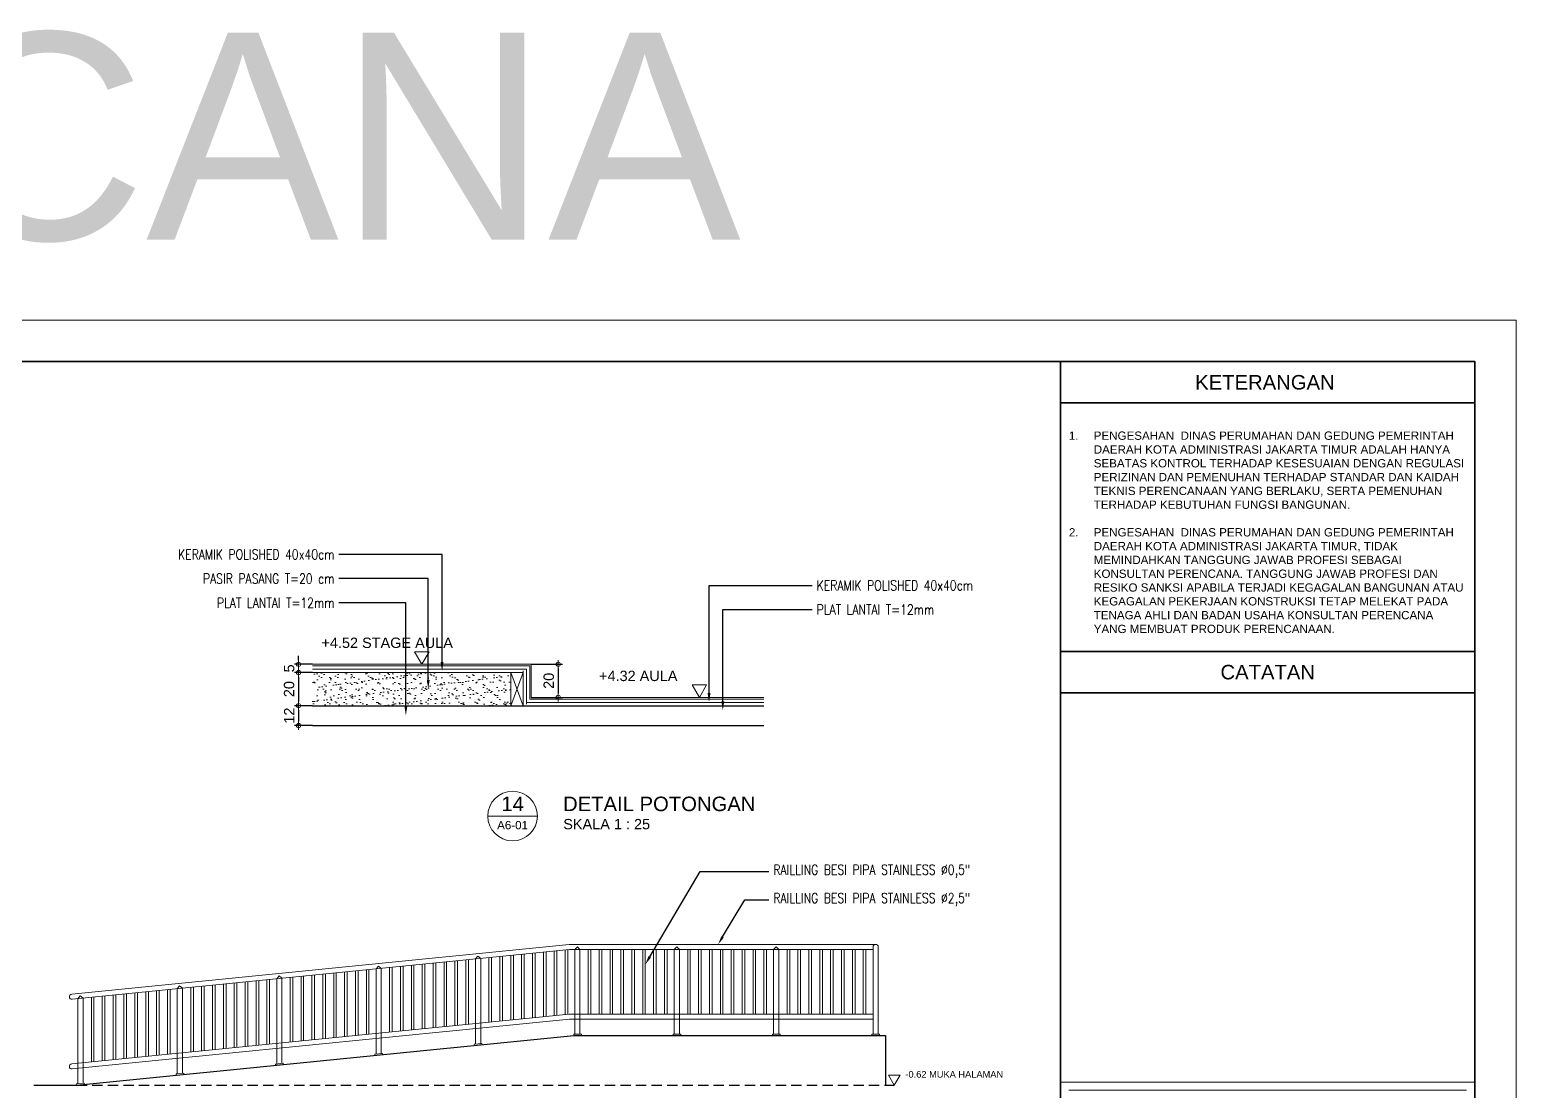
# Model space of a CAD drawing. Header units: millimetres. Extents: x -11 to 1625, y -267 to 180.
# Drawn here: x 1043.33 to 1079.21, y 154.4 to 180.01 of the extents above; entities that cross this region are included whole.
import ezdxf
from ezdxf import colors
from ezdxf.entities.mleader import LeaderData, LeaderLine
from ezdxf.enums import TextEntityAlignment as Align
from ezdxf.math import Vec2, Vec3

# ---------------------------------------------------------------- set-up
doc = ezdxf.new("R2010")
doc.units = ezdxf.units.MM
doc.linetypes.add('DASHED2', pattern=[0.375, 0.25, -0.125])
for name, color, linetype, lineweight in [('ars', 11, 'Continuous', 5), ('ARSIR BETON', 47, 'Continuous', 5), ('ARSIR WARNA', 43, 'Continuous', 0), ('blk', 1, 'Continuous', 30), ('GRS KOP', 1, 'Continuous', 35), ('kop', 7, 'Continuous', 20), ('lan', 7, 'Continuous', 15), ('not', 7, 'Continuous', 20), ('TEXT KETERANGAN', 7, 'Continuous', 9), ('u', 6, 'Continuous', 20)]:
    doc.layers.add(name, color=color, linetype=linetype, lineweight=lineweight)
doc.styles.add('ATTR', font='romans.shx', dxfattribs={"width": 0.8, "height": 1.735066})
doc.styles.add('BARU', font='complex.shx')
doc.styles.add('S', font='SIMPLEX', dxfattribs={"width": 1.1})
doc.styles.add('simplek', font='simplex.shx')
doc.styles.get("Standard").update_dxf_attribs({"font": 'ARIALUNI.TTF'})
doc.linetypes.add('BATTING', pattern='A,0.0001,-0.1,[134,ltypeshp.shx,S=0.1,R=0,X=-0.1,Y=0],-0.2,[134,ltypeshp.shx,S=0.1,R=180,X=0.1,Y=0],-0.1', length=0.4001)
doc.dimstyles.new('SK-25', dxfattribs={"dimtxt": 0.25, "dimasz": 0.1, "dimexe": 0.1, "dimexo": 0, "dimgap": 0.1, "dimtad": 1, "dimdec": 0, "dimlfac": 25, "dimzin": 12, "dimdsep": 46, "dimtxsty": 'Standard', "dimblk": 'BULAT', "dimcen": 0.1, "dimclrd": 256, "dimadec": 0, "dimazin": 3, "dimtfac": 1, "dimtdec": 0, "dimtofl": 0, "dimtmove": 0, "dimatfit": 3, "dimldrblk": 'BULAT', "dimfxl": 0, "dimtolj": 1, "dimtzin": 0, "dimarcsym": 0})

# ---------------------------------------------------------------- blocks, each defined once
blk = doc.blocks.new('kop')
at = {"layer": 'GRS KOP'}
for p, q in [((73, 1), (73, 54)), ((83, 1), (83, 54)), ((73, 53), (83, 53)), ((73, 47), (83, 47)), ((73, 46), (83, 46))]:
    blk.add_line(p, q, dxfattribs=at)
blk.add_lwpolyline([(1, 54), (83, 54), (83, 1), (1, 1)], close=True, dxfattribs=at)
at = {"layer": 'kop', "color": 7}
for q in [(0, 55), (84, 0), (84, 0)]:
    blk.add_line((84, 55), q, dxfattribs=at)
at = {"layer": 'kop'}
for p, q in [((83, 36.6), (73, 36.6)), ((82.8, 36.4), (73.2, 36.4))]:
    blk.add_line(p, q, dxfattribs=at)
for s, p in [('KETERANGAN ', (78, 53.5)), ('CATATAN', (78, 46.5))]:
    blk.add_text(s, height=0.35, dxfattribs=at).set_placement(p, align=Align.MIDDLE)
at = {"layer": 'kop', "insert": (73.2, 49.875), "char_height": 0.2, "width": 9.6, "attachment_point": 4}
blk.add_mtext('\\pi-0.6,l0.6,t0.6;1.^IPENGESAHAN  DINAS PERUMAHAN DAN GEDUNG PEMERINTAH DAERAH KOTA ADMINISTRASI JAKARTA TIMUR ADALAH HANYA SEBATAS KONTROL TERHADAP KESESUAIAN DENGAN REGULASI PERIZINAN DAN PEMENUHAN TERHADAP STANDAR DAN KAIDAH TEKNIS PERENCANAAN YANG BERLAKU, SERTA PEMENUHAN TERHADAP KEBUTUHAN FUNGSI BANGUNAN.\\P\\P2.^IPENGESAHAN  DINAS PERUMAHAN DAN GEDUNG PEMERINTAH DAERAH KOTA ADMINISTRASI JAKARTA TIMUR, TIDAK MEMINDAHKAN TANGGUNG JAWAB PROFESI SEBAGAI KONSULTAN PERENCANA. TANGGUNG JAWAB PROFESI DAN RESIKO SANKSI APABILA TERJADI KEGAGALAN BANGUNAN ATAU KEGAGALAN PEKERJAAN KONSTRUKSI TETAP MELEKAT PADA TENAGA AHLI DAN BADAN USAHA KONSULTAN PERENCANA YANG MEMBUAT PRODUK PERENCANAAN.', dxfattribs=at)
at = {"layer": 'kop', "style": 'BARU', "flags": 4}
for p, height in [((73.8, 5.4), 0.35), ((80.303, 5.382), 0.25), ((73.8, 4.9), 0.35), ((80.303, 4.882), 0.25), ((73.8, 4.4), 0.35), ((80.303, 4.382), 0.25)]:
    blk.add_attdef('-', p, '', height=height, dxfattribs=at)
at = {"layer": 'kop', "flags": 4}
for tag, p in [('AR-00', (78.057, 2.648)), ('00', (81.238, 2.647))]:
    blk.add_attdef(tag, text='', height=0.35, dxfattribs=at).set_placement(p, align=Align.MIDDLE)
blk = doc.blocks.new('PEIL')
blk.add_lwpolyline([(-0.188, 0.325), (0.188, 0.325), (0, 0)], close=True)
at = {"style": 'S', "width": 1.1, "flags": 4}
blk.add_attdef('CAT', (0.265, 0.036), '', height=0.2, dxfattribs=at)
blk = doc.blocks.new('Ndtpd')
blk.add_line((0.747, 0), (-0.747, 0))
blk.add_circle((0, 0), 0.747)
at = {"flags": 4}
for tag, height, p in [('NO', 0.5, (0, 0.148)), ('NOLBR', 0.3, (0, -0.398))]:
    blk.add_attdef(tag, text='', height=height, dxfattribs=at).set_placement(p, align=Align.CENTER)
for tag, p, height in [('NDTPD', (1.516, 0.148), 0.5), ('SKALA', (1.523, -0.398), 0.3)]:
    blk.add_attdef(tag, p, '', height=height, dxfattribs=at)
blk = doc.blocks.new('BULAT')
for p, q in [((-1, 0), (1, 0)), ((0, -1), (0, 1))]:
    blk.add_line(p, q)
blk.add_circle((0, 0), 0.5)
blk = doc.blocks.new('*D1315')
at = {"layer": 'Defpoints', "color": 0}
for p in [(1055.436, 164.689), (1055.436, 163.889), (1056.086, 163.889)]:
    blk.add_point(p, dxfattribs=at)
at = {"layer": 'u', "color": 0, "lineweight": -2}
for p, q in [((1055.436, 164.689), (1056.186, 164.689)), ((1055.436, 163.889), (1056.186, 163.889))]:
    blk.add_line(p, q, dxfattribs=at)
at = {"layer": 'u', "lineweight": -2}
blk.add_line((1056.086, 164.589), (1056.086, 163.989), dxfattribs=at)
at = {"layer": 'u', "lineweight": -2, "xscale": 0.1, "yscale": 0.1, "zscale": 0.1}
for p, rotation in [((1056.086, 164.689), 90), ((1056.086, 163.889), 270)]:
    blk.add_blockref('BULAT', p, dxfattribs=dict(at, rotation=rotation))
at = {"layer": 'u', "color": 0, "insert": (1055.858, 164.289), "char_height": 0.25, "attachment_point": 5, "rotation": 90}
blk.add_mtext('\\A1;20', dxfattribs=at)
blk = doc.blocks.new('*D1316')
at = {"layer": 'Defpoints', "color": 0}
for p in [(1050.15, 164.489), (1049.817, 163.689), (1050.15, 163.689)]:
    blk.add_point(p, dxfattribs=at)
at = {"layer": 'u', "color": 0, "lineweight": -2}
for p, q in [((1050.15, 164.489), (1049.717, 164.489)), ((1050.15, 163.689), (1049.717, 163.689))]:
    blk.add_line(p, q, dxfattribs=at)
at = {"layer": 'u', "lineweight": -2}
blk.add_line((1049.817, 164.389), (1049.817, 163.789), dxfattribs=at)
at = {"layer": 'u', "lineweight": -2, "xscale": 0.1, "yscale": 0.1, "zscale": 0.1}
for p, rotation in [((1049.817, 164.489), 90), ((1049.817, 163.689), 270)]:
    blk.add_blockref('BULAT', p, dxfattribs=dict(at, rotation=rotation))
at = {"layer": 'u', "color": 0, "insert": (1049.589, 164.089), "char_height": 0.25, "attachment_point": 5, "rotation": 90}
blk.add_mtext('\\A1;20', dxfattribs=at)
blk = doc.blocks.new('*D1317')
at = {"layer": 'Defpoints', "color": 0}
for p in [(1049.817, 164.689), (1050.15, 164.689), (1050.15, 164.489)]:
    blk.add_point(p, dxfattribs=at)
at = {"layer": 'u', "lineweight": -2}
for p, q in [((1049.817, 164.789), (1049.817, 164.889)), ((1049.817, 164.389), (1049.817, 164.289))]:
    blk.add_line(p, q, dxfattribs=at)
at = {"layer": 'u', "color": 0, "lineweight": -2}
for p, q in [((1050.15, 164.689), (1049.717, 164.689)), ((1050.15, 164.489), (1049.717, 164.489))]:
    blk.add_line(p, q, dxfattribs=at)
at = {"layer": 'u', "lineweight": -2, "xscale": 0.1, "yscale": 0.1, "zscale": 0.1}
for p, rotation in [((1049.817, 164.689), 270), ((1049.817, 164.489), 90)]:
    blk.add_blockref('BULAT', p, dxfattribs=dict(at, rotation=rotation))
at = {"layer": 'u', "color": 0, "insert": (1049.59, 164.589), "char_height": 0.25, "attachment_point": 5, "rotation": 90}
blk.add_mtext('\\A1;5', dxfattribs=at)
blk = doc.blocks.new('*D1318')
at = {"layer": 'Defpoints', "color": 0}
for p in [(1050.15, 163.689), (1049.817, 163.209), (1050.15, 163.209)]:
    blk.add_point(p, dxfattribs=at)
at = {"layer": 'u', "color": 0, "lineweight": -2}
for p, q in [((1050.15, 163.689), (1049.717, 163.689)), ((1050.15, 163.209), (1049.717, 163.209))]:
    blk.add_line(p, q, dxfattribs=at)
at = {"layer": 'u', "lineweight": -2}
blk.add_line((1049.817, 163.589), (1049.817, 163.309), dxfattribs=at)
at = {"layer": 'u', "lineweight": -2, "xscale": 0.1, "yscale": 0.1, "zscale": 0.1}
for p, rotation in [((1049.817, 163.689), 90), ((1049.817, 163.209), 270)]:
    blk.add_blockref('BULAT', p, dxfattribs=dict(at, rotation=rotation))
at = {"layer": 'u', "color": 0, "insert": (1049.592, 163.449), "char_height": 0.25, "attachment_point": 5, "rotation": 90}
blk.add_mtext('\\A1;12', dxfattribs=at)

msp = doc.modelspace()

# ---------------------------------------------------------------- hatches: boundary and pattern name
at = {"layer": 'ARSIR BETON'}
h = msp.add_hatch(dxfattribs=at)
h.set_pattern_fill('AR-SAND', color=256, scale=0.005, style=0)
h.set_pattern_definition([(37.5, (1861.45159, 811.83719), (-0.008000156, 0.24470662), [0, -0.19304, 0, -0.2159, 0, -0.206375]), (7.5, (1861.4516, 811.8372), (0.22476164, 0.35841255), [0, -0.10414, 0, -0.17399, 0, -0.066675]), (327.5, (1861.29538, 811.83719), (0.395496185, 0.000718592), [0, -0.0635, 0, -0.2286, 0, -0.29845]), (317.5, (1861.29538, 811.8372), (0.38177823, 0.11146466), [0, -0.03175, 0, -0.14986, 0, -0.17145])])
h.paths.add_polyline_path([(1054.9387288, 164.4887929), (1050.1499585, 164.4887929), (1050.1499585, 163.6887929), (1054.9387288, 163.6887929)])

# ---------------------------------------------------------------- linework, layer by layer
msp.add_lwpolyline([(1043.4240973, 154.5236029), (1044.4592925, 154.5236029), (1056.4592925, 155.7236029), (1063.9892925, 155.7236029), (1063.9892925, 154.5239014)])
at = {"linetype": 'DASHED2'}
msp.add_lwpolyline([(1044.4622776, 154.5239014), (1064.1987684, 154.5239014)], dxfattribs=at)
at = {"layer": 'ars'}
for p, q in [((1053.8539746, 155.9906896), (1053.8539746, 157.5484203)), ((1053.9167863, 155.9969707), (1053.9167863, 157.5547015)), ((1054.4142925, 156.0467214), (1054.4142925, 157.6044521)), ((1054.4771042, 156.0530025), (1054.4771042, 157.6107333)), ((1054.6771042, 156.0730025), (1054.6771042, 157.6307333)), ((1054.739916, 156.0792837), (1054.739916, 157.6370144)), ((1054.939916, 156.0992837), (1054.939916, 157.6570144)), ((1055.0027277, 156.1055649), (1055.0027277, 157.6632956)), ((1055.2027277, 156.1255649), (1055.2027277, 157.6832956)), ((1055.2655394, 156.1318461), (1055.2655394, 157.6895768)), ((1055.4655394, 156.1518461), (1055.4655394, 157.7095768)), ((1055.5283511, 156.1581272), (1055.5283511, 157.7158579)), ((1055.7283511, 156.1781272), (1055.7283511, 157.7358579)), ((1055.7911629, 156.1844084), (1055.7911629, 157.7421391)), ((1055.9911629, 156.2044084), (1055.9911629, 157.7621391)), ((1056.0539746, 156.2106896), (1056.0539746, 157.7684203)), ((1056.2539746, 156.2306896), (1056.2539746, 157.7884203)), ((1056.3167863, 156.2369707), (1056.3167863, 157.7947015)), ((1056.8113074, 156.2402487), (1056.8113074, 157.7986029)), ((1056.8741191, 156.2402487), (1056.8741191, 157.7986029)), ((1057.0741191, 156.2402487), (1057.0741191, 157.7986029)), ((1057.1369309, 156.2402487), (1057.1369309, 157.7986029)), ((1057.3369309, 156.2402487), (1057.3369309, 157.7986029)), ((1057.3997426, 156.2402487), (1057.3997426, 157.7986029)), ((1057.5997426, 156.2402487), (1057.5997426, 157.7986029)), ((1057.6625543, 156.2402487), (1057.6625543, 157.7986029)), ((1057.8625543, 156.2402487), (1057.8625543, 157.7986029)), ((1057.925366, 156.2402487), (1057.925366, 157.7986029)), ((1058.125366, 156.2402487), (1058.125366, 157.7986029)), ((1058.1881777, 156.2402487), (1058.1881777, 157.7986029)), ((1058.3881777, 156.2402487), (1058.3881777, 157.7986029)), ((1058.4509895, 156.2402487), (1058.4509895, 157.7986029)), ((1058.6509895, 156.2402487), (1058.6509895, 157.7986029)), ((1058.7138012, 156.2402487), (1058.7138012, 157.7986029)), ((1059.2113074, 156.2402487), (1059.2113074, 157.7986029)), ((1059.2741191, 156.2402487), (1059.2741191, 157.7986029)), ((1059.4741191, 156.2402487), (1059.4741191, 157.7986029)), ((1059.5369309, 156.2402487), (1059.5369309, 157.7986029)), ((1059.7369309, 156.2402487), (1059.7369309, 157.7986029)), ((1059.7997426, 156.2402487), (1059.7997426, 157.7986029)), ((1059.9997426, 156.2402487), (1059.9997426, 157.7986029)), ((1060.0625543, 156.2402487), (1060.0625543, 157.7986029)), ((1060.2625543, 156.2402487), (1060.2625543, 157.7986029)), ((1060.325366, 156.2402487), (1060.325366, 157.7986029)), ((1060.525366, 156.2402487), (1060.525366, 157.7986029)), ((1060.5881777, 156.2402487), (1060.5881777, 157.7986029)), ((1060.7881777, 156.2402487), (1060.7881777, 157.7986029)), ((1060.8509895, 156.2402487), (1060.8509895, 157.7986029)), ((1061.0509895, 156.2402487), (1061.0509895, 157.7986029)), ((1061.1138012, 156.2402487), (1061.1138012, 157.7986029)), ((1061.6113074, 156.2402487), (1061.6113074, 157.7986029)), ((1061.6741191, 156.2402487), (1061.6741191, 157.7986029)), ((1061.8741191, 156.2402487), (1061.8741191, 157.7986029)), ((1061.9369309, 156.2402487), (1061.9369309, 157.7986029)), ((1062.1369309, 156.2402487), (1062.1369309, 157.7986029)), ((1062.1997426, 156.2402487), (1062.1997426, 157.7986029)), ((1062.3997426, 156.2402487), (1062.3997426, 157.7986029)), ((1062.4625543, 156.2402487), (1062.4625543, 157.7986029)), ((1062.6625543, 156.2402487), (1062.6625543, 157.7986029)), ((1062.725366, 156.2402487), (1062.725366, 157.7986029)), ((1062.925366, 156.2402487), (1062.925366, 157.7986029)), ((1062.9881777, 156.2402487), (1062.9881777, 157.7986029)), ((1063.1881777, 156.2402487), (1063.1881777, 157.7986029)), ((1063.2509895, 156.2402487), (1063.2509895, 157.7986029)), ((1063.4509895, 156.2402487), (1063.4509895, 157.7986029)), ((1063.5138012, 156.2402487), (1063.5138012, 157.7986029)), ((1050.4027277, 155.6455649), (1050.4027277, 157.2032956)), ((1050.4655394, 155.6518461), (1050.4655394, 157.2095768)), ((1050.6655394, 155.6718461), (1050.6655394, 157.2295768)), ((1050.7283511, 155.6781272), (1050.7283511, 157.2358579)), ((1050.9283511, 155.6981272), (1050.9283511, 157.2558579)), ((1050.9911629, 155.7044084), (1050.9911629, 157.2621391)), ((1051.1911629, 155.7244084), (1051.1911629, 157.2821391)), ((1051.2539746, 155.7306896), (1051.2539746, 157.2884203)), ((1051.4539746, 155.7506896), (1051.4539746, 157.3084203)), ((1051.5167863, 155.7569707), (1051.5167863, 157.3147015)), ((1052.0142925, 155.8067214), (1052.0142925, 157.3644521)), ((1052.0771042, 155.8130025), (1052.0771042, 157.3707333)), ((1052.2771042, 155.8330025), (1052.2771042, 157.3907333)), ((1052.339916, 155.8392837), (1052.339916, 157.3970144)), ((1052.539916, 155.8592837), (1052.539916, 157.4170144)), ((1052.6027277, 155.8655649), (1052.6027277, 157.4232956)), ((1052.8027277, 155.8855649), (1052.8027277, 157.4432956)), ((1052.8655394, 155.8918461), (1052.8655394, 157.4495768)), ((1053.0655394, 155.9118461), (1053.0655394, 157.4695768)), ((1053.1283511, 155.9181272), (1053.1283511, 157.4758579)), ((1053.3283511, 155.9381272), (1053.3283511, 157.4958579)), ((1053.3911629, 155.9444084), (1053.3911629, 157.5021391)), ((1053.5911629, 155.9644084), (1053.5911629, 157.5221391)), ((1053.6539746, 155.9706896), (1053.6539746, 157.5284203)), ((1046.6539746, 155.2706896), (1046.6539746, 156.8284203)), ((1046.7167863, 155.2769707), (1046.7167863, 156.8347015)), ((1047.2142925, 155.3267214), (1047.2142925, 156.8844521)), ((1047.2771042, 155.3330025), (1047.2771042, 156.8907333)), ((1047.4771042, 155.3530025), (1047.4771042, 156.9107333)), ((1047.539916, 155.3592837), (1047.539916, 156.9170144)), ((1047.739916, 155.3792837), (1047.739916, 156.9370144)), ((1047.8027277, 155.3855649), (1047.8027277, 156.9432956)), ((1048.0027277, 155.4055649), (1048.0027277, 156.9632956)), ((1048.0655394, 155.4118461), (1048.0655394, 156.9695768)), ((1048.2655394, 155.4318461), (1048.2655394, 156.9895768)), ((1048.3283511, 155.4381272), (1048.3283511, 156.9958579)), ((1048.5283511, 155.4581272), (1048.5283511, 157.0158579)), ((1048.5911629, 155.4644084), (1048.5911629, 157.0221391)), ((1048.7911629, 155.4844084), (1048.7911629, 157.0421391)), ((1048.8539746, 155.4906896), (1048.8539746, 157.0484203)), ((1049.0539746, 155.5106896), (1049.0539746, 157.0684203)), ((1049.1167863, 155.5169707), (1049.1167863, 157.0747015)), ((1049.6142925, 155.5667214), (1049.6142925, 157.1244521)), ((1049.6771042, 155.5730025), (1049.6771042, 157.1307333)), ((1049.8771042, 155.5930025), (1049.8771042, 157.1507333)), ((1049.939916, 155.5992837), (1049.939916, 157.1570144)), ((1050.139916, 155.6192837), (1050.139916, 157.1770144)), ((1050.2027277, 155.6255649), (1050.2027277, 157.1832956)), ((1044.8142925, 155.0867214), (1044.8142925, 156.6444521)), ((1044.8771042, 155.0930025), (1044.8771042, 156.6507333)), ((1045.0771042, 155.1130025), (1045.0771042, 156.6707333)), ((1045.139916, 155.1192837), (1045.139916, 156.6770144)), ((1045.339916, 155.1392837), (1045.339916, 156.6970144)), ((1045.4027277, 155.1455649), (1045.4027277, 156.7032956)), ((1045.6027277, 155.1655649), (1045.6027277, 156.7232956)), ((1045.6655394, 155.1718461), (1045.6655394, 156.7295768)), ((1045.8655394, 155.1918461), (1045.8655394, 156.7495768)), ((1045.9283511, 155.1981272), (1045.9283511, 156.7558579)), ((1046.1283511, 155.2181272), (1046.1283511, 156.7758579)), ((1046.1911629, 155.2244084), (1046.1911629, 156.7821391)), ((1046.3911629, 155.2444084), (1046.3911629, 156.8021391)), ((1046.4539746, 155.2506896), (1046.4539746, 156.8084203))]:
    msp.add_line(p, q, dxfattribs=at)
at = {"layer": 'ARSIR WARNA', "linetype": 'BATTING', "ltscale": 0.2}
for p, q in [((1055.316429, 164.5687929), (1050.1499585, 164.5687929)), ((1055.316429, 163.7287929), (1055.316429, 164.5687929)), ((1061.0502791, 163.7687928), (1055.316429, 163.7687928))]:
    msp.add_line(p, q, dxfattribs=at)
at = {"layer": 'blk'}
for p, q in [((1050.1499585, 163.6887929), (1061.0502791, 163.6887929)), ((1050.1499585, 163.2087929), (1061.0502791, 163.2087929))]:
    msp.add_line(p, q, dxfattribs=at)
at = {"layer": 'lan'}
for p, q in [((1050.1499585, 164.6887929), (1055.4364291, 164.6887929)), ((1050.1499585, 164.6887929), (1055.4364291, 164.6887929)), ((1050.1499585, 164.648793), (1055.3964291, 164.648793)), ((1050.1499585, 164.4887929), (1055.2364291, 164.4887929)), ((1055.2364291, 164.5287929), (1055.2364291, 163.6887929)), ((1055.3964291, 164.648793), (1055.3964291, 163.8487929)), ((1055.4364291, 164.6887929), (1055.4364291, 163.8887929)), ((1055.3964291, 163.8487929), (1061.0502791, 163.8487929)), ((1055.4364291, 163.8887929), (1061.0502791, 163.8887929))]:
    msp.add_line(p, q, dxfattribs=at)
at = {"layer": 'u'}
for points in [[(1055.2364291, 164.4887929), (1054.9387288, 164.4887929), (1054.9387288, 163.6887929), (1055.2364291, 163.6887929), (1055.2364291, 164.4887929), (1054.9387288, 163.6887929), (1055.2364291, 163.6887929), (1054.9387288, 164.4887929)], [(1054.0892925, 157.5720269), (1054.1455735, 157.6404667), (1054.2142925, 157.5846017)], [(1054.0892925, 155.516702), (1054.0892925, 157.5720269)], [(1054.2142925, 157.5845269), (1054.2142925, 155.5293031)], [(1056.4863074, 157.7986029), (1056.5488074, 157.8611029), (1056.6113074, 157.7986029)], [(1056.4863074, 155.7533792), (1056.4863074, 157.7986029)], [(1056.6113074, 157.7986029), (1056.6113074, 155.7533792)], [(1058.8863074, 157.7986029), (1058.9488074, 157.8611029), (1059.0113074, 157.7986029)], [(1058.8863074, 155.7533792), (1058.8863074, 157.7986029)], [(1059.0113074, 157.7986029), (1059.0113074, 155.7533792)], [(1061.2863074, 157.7986029), (1061.3488074, 157.8611029), (1061.4113074, 157.7986029)], [(1061.2863074, 155.7533792), (1061.2863074, 157.7986029)], [(1061.4113074, 157.7986029), (1061.4113074, 155.7533792)], [(1063.6863074, 155.7533792), (1063.6863074, 157.8611029)], [(1063.8113074, 157.8611029), (1063.8113074, 155.7533792)], [(1051.6892925, 157.3319521), (1051.7455735, 157.4003919), (1051.8142925, 157.3445269)], [(1051.6892925, 155.276702), (1051.6892925, 157.3320269)], [(1051.8142925, 157.3445269), (1051.8142925, 155.2893031)], [(1046.8892925, 156.8519521), (1046.9455735, 156.9203919), (1047.0142925, 156.8645269)], [(1046.8892925, 154.796702), (1046.8892925, 156.8520269)], [(1047.0142925, 156.8645269), (1047.0142925, 154.8093031)], [(1049.2892925, 157.0920269), (1049.3455735, 157.1604667), (1049.4142925, 157.1046017)], [(1049.2892925, 155.036702), (1049.2892925, 157.0920269)], [(1049.4142925, 157.1045269), (1049.4142925, 155.0493031)], [(1044.4892925, 156.6119521), (1044.5455735, 156.6803919), (1044.6142925, 156.6245269)], [(1044.4892925, 154.5566272), (1044.4892925, 156.6119521)], [(1044.6142925, 156.6244521), (1044.6142925, 154.5692283)], [(1054.0622776, 155.4839762), (1054.0592925, 155.5136777), (1054.2442925, 155.5323273), (1054.2472776, 155.5024762), (1054.0622776, 155.4839762)], [(1049.2622776, 155.0039762), (1049.2592925, 155.0336777), (1049.4442925, 155.0523273), (1049.4472776, 155.0224762), (1049.2622776, 155.0039762)], [(1051.6622776, 155.2439762), (1051.6592925, 155.2736777), (1051.8442925, 155.2923273), (1051.8472776, 155.2624762), (1051.6622776, 155.2439762)], [(1046.8622776, 154.7639762), (1046.8592925, 154.7936777), (1047.0442925, 154.8123273), (1047.0472776, 154.7824762), (1046.8622776, 154.7639762)], [(1044.4622776, 154.5239014), (1044.4592925, 154.5536029), (1044.6442925, 154.5722525), (1044.6472776, 154.5424014), (1044.4622776, 154.5239014)]]:
    msp.add_lwpolyline(points, dxfattribs=at)
for points in [[(1063.6863074, 157.7986029), (1056.3558006, 157.7986029), (1044.3524749, 156.5982703, -0.4142135624), (1044.2840661, 156.6542412), (1044.2840661, 156.6542412, -0.4142135624), (1044.3400369, 156.72265), (1056.3495662, 157.9236029), (1063.7517925, 157.9236029)], [(1063.6863074, 157.8611029, -0.4142135624), (1063.7488074, 157.9236029), (1063.7488074, 157.9236029, -0.4142135624), (1063.8113074, 157.8611029)], [(1063.6863074, 156.1152487), (1056.3558006, 156.1152487), (1044.3524749, 154.9149162, -0.4142135624), (1044.2840661, 154.970887), (1044.2840661, 154.970887, -0.4142135624), (1044.3400369, 155.0392958), (1056.3495662, 156.2402487), (1063.6863074, 156.2402487)]]:
    msp.add_lwpolyline(points, format="xyb", dxfattribs=at)
for points in [[(1056.6442925, 155.7236029), (1056.4592925, 155.7236029), (1056.4592925, 155.7533792), (1056.6442925, 155.7533792)], [(1059.0442925, 155.7236029), (1058.8592925, 155.7236029), (1058.8592925, 155.7533792), (1059.0442925, 155.7533792)], [(1061.4442925, 155.7236029), (1061.2592925, 155.7236029), (1061.2592925, 155.7533792), (1061.4442925, 155.7533792)], [(1063.8442925, 155.7236029), (1063.6592925, 155.7236029), (1063.6592925, 155.7533792), (1063.8442925, 155.7533792)]]:
    msp.add_lwpolyline(points, close=True, dxfattribs=at)

# ---------------------------------------------------------------- block references
at = {"layer": 'kop'}
msp.add_blockref('kop', (995.214162, 118), dxfattribs=at)
at = {"layer": 'not'}
ref = msp.add_blockref('PEIL', (1052.7931938, 164.6887929), dxfattribs=dict(at, xscale=-0.9237604307034012, yscale=0.9237604307034012, zscale=0.9237604307034012))
ref.add_attrib('CAT', '+4.52 STAGE AULA', (1050.3691805, 165.0829562), dxfattribs={"layer": '0', "height": 0.25, "flags": 4})
ref = msp.add_blockref('PEIL', (1059.4954638, 163.8887929), dxfattribs=dict(at, xscale=-0.9237604307034012, yscale=0.9237604307034012, zscale=0.9237604307034012))
ref.add_attrib('CAT', '+4.32 AULA', (1057.0714506, 164.2829562), dxfattribs={"layer": '0', "height": 0.25, "flags": 4})
ref = msp.add_blockref('Ndtpd', (1054.9837607, 161.0234952), dxfattribs=dict(at, xscale=0.803212851405533, yscale=0.8032128514056467, zscale=0.8032128514056226))
ref.add_attrib('NO', '14', dxfattribs={"layer": '0', "height": 0.35, "flags": 4}).set_placement((1054.9834335, 161.142021), align=Align.CENTER)
ref.add_attrib('NDTPD', 'DETAIL POTONGAN', (1056.2014453, 161.142021), dxfattribs={"layer": '0', "height": 0.35, "flags": 4})
ref.add_attrib('NOLBR', 'A6-01', dxfattribs={"layer": '0', "height": 0.2, "flags": 4}).set_placement((1054.9834335, 160.7035253), align=Align.CENTER)
ref.add_attrib('SKALA', 'SKALA 1 : 25', (1056.2072454, 160.7035253), dxfattribs={"layer": '0', "height": 0.25, "flags": 4})
ref = msp.add_blockref('PEIL', (1064.1987684, 154.5239014), dxfattribs=dict(at, xscale=0.7390083445630039, yscale=0.739008344562822, zscale=0.739008344562826))
ref.add_attrib('CAT', '-0.62 MUKA HALAMAN', (1064.4670849, 154.7049462), dxfattribs={"layer": '0', "height": 0.16, "flags": 4})

# ---------------------------------------------------------------- texts
at = {"layer": 'not', "insert": (1037.214162, 174.8690699), "char_height": 5, "attachment_point": 7, "style": 'simplek'}
msp.add_mtext('\\pi-23.293;{\\f@Arial Unicode MS|b0|i0|c0|p34;A6. RENCANA}', dxfattribs=at)

# ---------------------------------------------------------------- dimensions: what is measured, and where the dimension line sits
at = {"layer": 'u'}
for base, p1, p2, picture, middle in [((1049.8171545, 164.6887929), (1050.1499585, 164.4887929), (1050.1499585, 164.6887929), '*D1317', (1049.8171545, 164.5887929)), ((1049.8171545, 163.2087929), (1050.1499585, 163.6887929), (1050.1499585, 163.2087929), '*D1318', (1049.8171545, 163.4487929))]:
    dim = msp.add_linear_dim(base=base, p1=p1, p2=p2, angle=90, dimstyle='SK-25', dxfattribs=at)
    dim.commit()
    dim.dimension.update_dxf_attribs({"geometry": picture, "text_midpoint": middle, "dimtype": 160})
for base, p1, p2, picture, middle in [((1056.0856476, 163.8887929), (1055.4364291, 164.6887929), (1055.4364291, 163.8887929), '*D1315', (1055.8579191, 164.2887929)), ((1049.8171545, 163.6887929), (1050.1499585, 164.4887929), (1050.1499585, 163.6887929), '*D1316', (1049.589426, 164.0887929))]:
    dim = msp.add_linear_dim(base=base, p1=p1, p2=p2, angle=90, dimstyle='SK-25', dxfattribs=at)
    dim.commit()
    dim.dimension.update_dxf_attribs({"geometry": picture, "text_midpoint": middle})

# ---------------------------------------------------------------- leaders
at = {"layer": 'TEXT KETERANGAN'}
ml = msp.add_multileader_mtext('Standard', dxfattribs=at)
ml.set_content('{\\C90;KERAMIK POLISHED 40x40cm}', color=256, style='ATTR')
ml.set_leader_properties()
ml.build(insert=Vec2(0, 0))
ml.multileader.update_dxf_attribs({"text_left_attachment_type": 2, "text_right_attachment_type": 2, "dogleg_length": 2.367, "arrow_head_size": 0.2110034})
ctx = ml.context
ctx.base_point, ctx.char_height, ctx.arrow_head_size, ctx.landing_gap_size, ctx.plane_origin = Vec3(1046.3637218, 167.3427254), 0.24, 0.2110034, 0.1055017, Vec3(1048.061616, 166.6194179)
ctx.left_attachment, ctx.right_attachment, ctx.text_align_type = 2, 2, 2
notes = []
notes.append((ctx, [(0, (1, 1, 0), (1053.2815956, 167.3427254), (-1, 0), 2.4920133, [(0, [(1053.2815956, 164.5287929)], 0, [])])]))
ctx.mtext.insert, ctx.mtext.alignment, ctx.mtext.flow_direction = Vec3(1050.6840806, 167.4627254), 3, 5
ml = msp.add_multileader_mtext('Standard', dxfattribs=at)
ml.set_content('{\\C90;PASIR PASANG T=20 cm}', color=256, style='ATTR')
ml.set_leader_properties()
ml.build(insert=Vec2(0, 0))
ml.multileader.update_dxf_attribs({"text_left_attachment_type": 2, "text_right_attachment_type": 2, "dogleg_length": 2.367, "arrow_head_size": 0.2110034})
ctx = ml.context
ctx.base_point, ctx.char_height, ctx.arrow_head_size, ctx.landing_gap_size, ctx.plane_origin = Vec3(1046.9854361, 166.7582214), 0.24, 0.2110034, 0.1055017, Vec3(1048.061616, 166.0349139)
ctx.left_attachment, ctx.right_attachment, ctx.text_align_type = 2, 2, 2
notes.append((ctx, [(0, (1, 1, 0), (1052.948365, 166.7582214), (-1, 0), 2.1587827, [(0, [(1052.948365, 164.0942968)], 0, [])])]))
ctx.mtext.insert, ctx.mtext.alignment, ctx.mtext.flow_direction = Vec3(1050.6840806, 166.8782214), 3, 5
ml = msp.add_multileader_mtext('Standard', dxfattribs=at)
ml.set_content('{\\C90;KERAMIK POLISHED 40x40cm}', color=256, style='ATTR')
ml.set_leader_properties()
ml.build(insert=Vec2(0, 0))
ml.multileader.update_dxf_attribs({"text_left_attachment_type": 2, "text_right_attachment_type": 2, "dogleg_length": 2.367, "arrow_head_size": 0.2110034})
ctx = ml.context
ctx.base_point, ctx.char_height, ctx.arrow_head_size, ctx.landing_gap_size, ctx.plane_origin = Vec3(1062.2177478, 166.5943612), 0.24, 0.2110034, 0.1055017, Vec3(1064.9457141, 165.8710536)
ctx.left_attachment, ctx.right_attachment = 2, 2
notes.append((ctx, [(0, (1, 1, 0), (1059.7257345, 166.5943612), (1, 0), 2.4920133, [(0, [(1059.7257345, 163.7804287)], 0, [])])]))
ctx.mtext.insert, ctx.mtext.flow_direction = Vec3(1062.3232495, 166.7143612), 5
ml = msp.add_multileader_mtext('Standard', dxfattribs=at)
ml.set_content('{\\C90;PLAT LANTAI T=12mm}', color=256, style='ATTR')
ml.set_leader_properties()
ml.build(insert=Vec2(0, 0))
ml.multileader.update_dxf_attribs({"text_left_attachment_type": 2, "text_right_attachment_type": 2, "dogleg_length": 2.367, "arrow_head_size": 0.2110034})
ctx = ml.context
ctx.base_point, ctx.char_height, ctx.arrow_head_size, ctx.landing_gap_size, ctx.plane_origin = Vec3(1047.4060075, 166.1737175), 0.24, 0.2110034, 0.1055017, Vec3(1048.061616, 165.4504099)
ctx.left_attachment, ctx.right_attachment, ctx.text_align_type = 2, 2, 2
notes.append((ctx, [(0, (1, 1, 0), (1052.4079956, 166.1737175), (-1, 0), 1.6184132, [(0, [(1052.4079956, 163.4583969)], 0, [])])]))
ctx.mtext.insert, ctx.mtext.alignment, ctx.mtext.flow_direction = Vec3(1050.6840806, 166.2937175), 3, 5
ml = msp.add_multileader_mtext('Standard', dxfattribs=at)
ml.set_content('{\\C90;PLAT LANTAI T=12mm}', color=256, style='ATTR')
ml.set_leader_properties()
ml.build(insert=Vec2(0, 0))
ml.multileader.update_dxf_attribs({"text_left_attachment_type": 2, "text_right_attachment_type": 2, "dogleg_length": 2.367, "arrow_head_size": 0.2110034})
ctx = ml.context
ctx.base_point, ctx.char_height, ctx.arrow_head_size, ctx.landing_gap_size, ctx.plane_origin = Vec3(1062.2177478, 166.0098572), 0.24, 0.2110034, 0.1055017, Vec3(1064.9457141, 165.2865497)
ctx.left_attachment, ctx.right_attachment = 2, 2
notes.append((ctx, [(0, (1, 1, 0), (1060.0589651, 166.0098572), (1, 0), 2.1587827, [(0, [(1060.0589651, 163.5804288)], 0, [])])]))
ctx.mtext.insert, ctx.mtext.flow_direction = Vec3(1062.3232495, 166.1298572), 5
ml = msp.add_multileader_mtext('Standard', dxfattribs=at)
ml.set_content('{\\C90;RAILLING BESI PIPA STAINLESS %%C0,5" }', color=256, style='ATTR')
ml.set_leader_properties()
ml.build(insert=Vec2(0, 0))
ml.multileader.update_dxf_attribs({"text_left_attachment_type": 2, "text_right_attachment_type": 2, "dogleg_length": 2.367, "arrow_head_size": 0.2110034})
ctx = ml.context
ctx.base_point, ctx.char_height, ctx.arrow_head_size, ctx.landing_gap_size, ctx.plane_origin = Vec3(1061.173212, 159.6803342), 0.24, 0.2110034, 0.1055017, Vec3(1064.4478765, 159.8646666)
ctx.left_attachment, ctx.right_attachment = 2, 2
notes.append((ctx, [(0, (1, 1, 0), (1059.5151835, 159.6803342), (1, 0), 1.6580285, [(0, [(1058.1881777, 157.4425316)], 0, [])])]))
ctx.mtext.insert, ctx.mtext.flow_direction = Vec3(1061.2787137, 159.8460485), 5
ml = msp.add_multileader_mtext('Standard', dxfattribs=at)
ml.set_content('{\\C90;RAILLING BESI PIPA STAINLESS %%C2,5" }', color=256, style='ATTR')
ml.set_leader_properties()
ml.build(insert=Vec2(0, 0))
ml.multileader.update_dxf_attribs({"text_left_attachment_type": 2, "text_right_attachment_type": 2, "dogleg_length": 2.367, "arrow_head_size": 0.2110034})
ctx = ml.context
ctx.base_point, ctx.char_height, ctx.arrow_head_size, ctx.landing_gap_size, ctx.plane_origin = Vec3(1061.173212, 158.9962375), 0.24, 0.2110034, 0.1055017, Vec3(1064.4478765, 158.27293)
ctx.left_attachment, ctx.right_attachment = 2, 2
notes.append((ctx, [(0, (1, 1, 0), (1060.5942873, 158.9962375), (1, 0), 0.5789248, [(0, [(1059.9447598, 157.9236029)], 0, [])])]))
ctx.mtext.insert, ctx.mtext.flow_direction = Vec3(1061.2787137, 159.1619518), 5
for ctx, leaders in notes:
    for number, flags, end, landing, length, lines in leaders:
        leader = LeaderData()
        leader.index, (leader.has_last_leader_line, leader.has_dogleg_vector, leader.attachment_direction) = number, flags
        leader.last_leader_point, leader.dogleg_vector, leader.dogleg_length = Vec3(end), Vec3(landing), length
        for number, points, colour, breaks in lines:
            line = LeaderLine()
            line.index, line.vertices, line.color, line.breaks = number, Vec3.list(points), colors.encode_raw_color(colour), breaks
            leader.lines.append(line)
        ctx.leaders.append(leader)

doc.saveas('drawing.dxf')
